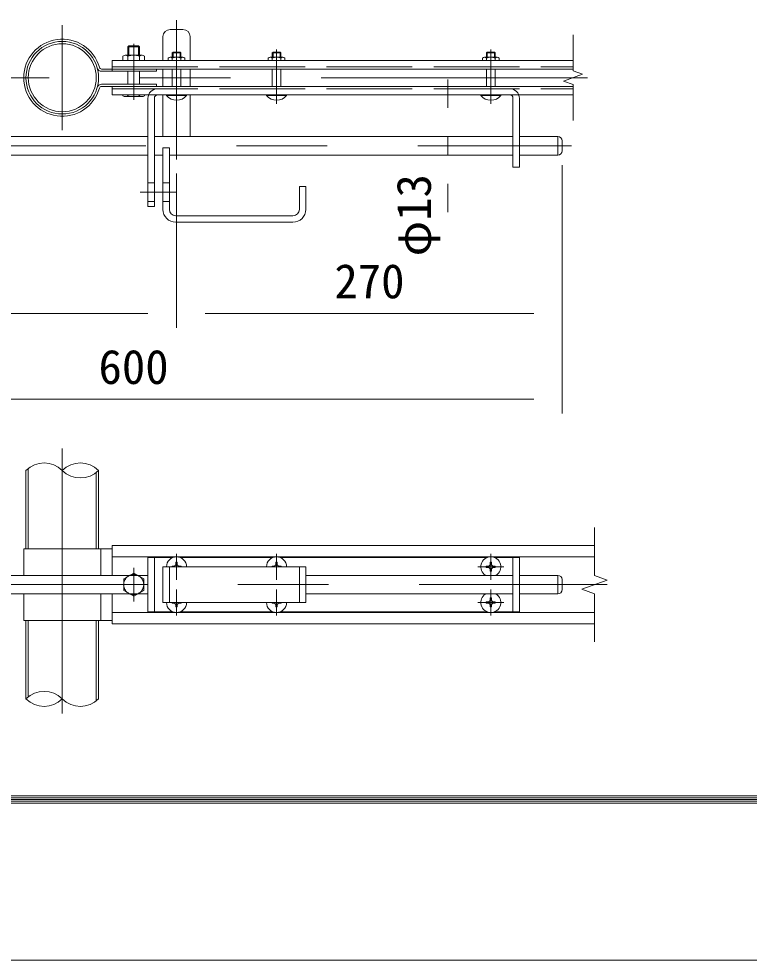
# Model space of a CAD drawing. Units: millimetres, scale not verified, with parts at other scales. Extents: x -4200 to 4200, y -2970 to 2970.
# Drawn here: x -1393 to -371, y -2970 to -1652 of the extents above; entities that cross this region are included whole.
import ezdxf
from ezdxf.enums import TextEntityAlignment as Align

# ---------------------------------------------------------------- set-up
doc = ezdxf.new("R2010")
doc.units = ezdxf.units.MM
doc.header["$LTSCALE"] = 20
doc.linetypes.add('DASHED', pattern=[7.5, 6, -1.5])
doc.linetypes.add('USER1', pattern=[50.8, 31.75, -6.35, 6.35, -6.35])
for name, color, linetype, lineweight in [('0-2_D-BMK', 2, 'USER1', 13), ('0-3_D-STR1', 1, 'Continuous', 18), ('0-6_D-STR3', 3, 'Continuous', 13), ('0-8_D-STR-DIM', 7, 'Continuous', 9), ('0-B_D-TTL', 7, 'Continuous', 9)]:
    doc.layers.add(name, color=color, linetype=linetype, lineweight=lineweight)
doc.styles.add('ＭＳ ゴシック', font='')
doc.styles.get('ＭＳ ゴシック').set_extended_font_data('MS Gothic')

msp = doc.modelspace()

# ---------------------------------------------------------------- linework, layer by layer
at = {"layer": '0-2_D-BMK'}
for p, q in [((-1332.55, -1660.42), (-1332.55, -1807.65)), ((-1172.55, -1653.4), (-1172.55, -1848.43)), ((-1232.55, -1686.51), (-1232.55, -1765.21)), ((-1032.55, -1694.67), (-1032.55, -1770.78)), ((-732.55, -1694.67), (-732.55, -1770.78)), ((-1985.85, -1734.04), (-597.36, -1734.04)), ((-1850.61, -1829.44), (-619.46, -1829.44)), ((-1223.41, -1894.44), (-1173.12, -1894.44)), ((-1332.55, -2253.45), (-1332.55, -2624.62)), ((-1172.55, -2437.25), (-1172.55, -2400.99)), ((-1032.55, -2437.25), (-1032.55, -2400.99)), ((-732.55, -2437.17), (-732.55, -2400.91)), ((-1232.55, -2420.46), (-1232.55, -2467.61)), ((-750.77, -2419.04), (-714.51, -2419.04)), ((-1848.79, -2444.04), (-569.89, -2444.04)), ((-1172.55, -2487.25), (-1172.55, -2450.99)), ((-1032.55, -2487.25), (-1032.55, -2450.99)), ((-732.55, -2487.17), (-732.55, -2450.91)), ((-750.77, -2469.04), (-714.51, -2469.04))]:
    msp.add_line(p, q, dxfattribs=at)
at = {"layer": '0-3_D-STR1'}
for p, q in [((-1383.35, -2284.04), (-1383.35, -2394.04)), ((-1281.75, -2284.04), (-1281.75, -2394.04)), ((-1383.35, -2494.04), (-1383.35, -2604.04)), ((-1383.35, -2494.04), (-1383.35, -2604.04)), ((-1281.75, -2494.04), (-1281.75, -2604.04))]:
    msp.add_line(p, q, dxfattribs=at)
at = {"layer": '0-3_D-STR1', "linetype": 'DASHED'}
for p, q in [((-1380.15, -2281.21), (-1380.15, -2394.04)), ((-1284.95, -2286.86), (-1284.95, -2394.04)), ((-1380.15, -2494.04), (-1380.15, -2601.21)), ((-1284.95, -2494.04), (-1284.95, -2606.86))]:
    msp.add_line(p, q, dxfattribs=at)
at = {"layer": '0-3_D-STR1'}
for radius in [50.8, 47.6]:
    msp.add_circle((-1332.55, -1734.04), radius, dxfattribs=at)
at = {"layer": '0-6_D-STR3'}
for p, q in [((-1181.55, -1666.44), (-1163.55, -1666.44)), ((-1191.55, -1676.44), (-1191.55, -1709.84)), ((-1153.55, -1676.44), (-1153.55, -1709.84)), ((-1239.2, -1689.44), (-1240.55, -1690.79)), ((-1240.55, -1702.44), (-1240.55, -1690.79)), ((-1240.55, -1690.79), (-1224.55, -1690.79)), ((-1239.2, -1689.44), (-1225.91, -1689.44)), ((-1239.2, -1702.44), (-1239.2, -1689.44)), ((-1225.91, -1702.44), (-1225.91, -1689.44)), ((-1224.55, -1690.79), (-1225.91, -1689.44)), ((-1224.55, -1702.44), (-1224.55, -1690.79)), ((-1177.47, -1698.24), (-1178.55, -1699.32)), ((-1178.55, -1705.44), (-1178.55, -1699.32)), ((-1178.55, -1699.32), (-1166.55, -1699.32)), ((-1177.47, -1705.44), (-1177.47, -1698.24)), ((-1177.47, -1698.24), (-1167.63, -1698.24)), ((-1177.47, -1698.24), (-1167.63, -1698.24)), ((-1167.63, -1705.44), (-1167.63, -1698.24)), ((-1167.63, -1698.24), (-1166.55, -1699.32)), ((-1166.55, -1705.44), (-1166.55, -1699.32)), ((-1037.47, -1698.24), (-1038.55, -1699.32)), ((-1038.55, -1699.32), (-1026.55, -1699.32)), ((-1038.55, -1705.44), (-1038.55, -1699.32)), ((-1037.47, -1698.24), (-1027.63, -1698.24)), ((-1037.47, -1705.44), (-1037.47, -1698.24)), ((-1027.63, -1705.44), (-1027.63, -1698.24)), ((-1026.55, -1705.44), (-1026.55, -1699.32)), ((-737.47, -1698.24), (-738.55, -1699.32)), ((-737.47, -1705.44), (-737.47, -1698.24)), ((-737.47, -1698.24), (-727.63, -1698.24)), ((-737.47, -1698.24), (-727.63, -1698.24)), ((-727.63, -1705.44), (-727.63, -1698.24)), ((-727.63, -1698.24), (-726.55, -1699.32)), ((-726.55, -1705.44), (-726.55, -1699.32)), ((-1262.55, -1709.84), (-1262.55, -1725.04)), ((-1262.55, -1709.84), (-617.43, -1709.84)), ((-1247.55, -1704.04), (-1247.55, -1709.84)), ((-1244.39, -1702.44), (-1220.71, -1702.44)), ((-1240.55, -1709.84), (-1240.55, -1704.04)), ((-1224.55, -1709.84), (-1224.55, -1704.04)), ((-1217.55, -1704.04), (-1217.55, -1709.84)), ((-1184.05, -1706.64), (-1184.05, -1709.84)), ((-1178.55, -1709.84), (-1178.55, -1706.64)), ((-1166.55, -1709.84), (-1166.55, -1706.64)), ((-1161.05, -1706.64), (-1161.05, -1709.84)), ((-1044.05, -1706.64), (-1044.05, -1709.84)), ((-1038.55, -1709.84), (-1038.55, -1706.64)), ((-1026.55, -1709.84), (-1026.55, -1706.64)), ((-1021.05, -1706.64), (-1021.05, -1709.84)), ((-744.05, -1706.64), (-744.05, -1709.84)), ((-738.55, -1709.84), (-738.55, -1706.64)), ((-726.55, -1709.84), (-726.55, -1706.64)), ((-721.05, -1706.64), (-721.05, -1709.84)), ((-1277.46, -1721.84), (-617.43, -1721.84)), ((-1277.46, -1725.04), (-1200.55, -1725.04)), ((-1240.55, -1743.04), (-1240.55, -1725.04)), ((-1224.55, -1743.04), (-1224.55, -1725.04)), ((-1200.55, -1721.84), (-1200.55, -1725.04)), ((-1191.55, -1721.84), (-1191.55, -1746.24)), ((-1178.55, -1746.24), (-1178.55, -1721.84)), ((-1166.55, -1746.24), (-1166.55, -1721.84)), ((-1153.55, -1721.84), (-1153.55, -1746.24)), ((-1038.55, -1746.24), (-1038.55, -1721.84)), ((-1026.55, -1746.24), (-1026.55, -1721.84)), ((-738.55, -1746.24), (-738.55, -1721.84)), ((-726.55, -1746.24), (-726.55, -1721.84)), ((-1277.46, -1743.04), (-1200.55, -1743.04)), ((-1277.46, -1746.24), (-617.43, -1746.24)), ((-1262.55, -1746.24), (-1262.55, -1758.24)), ((-1200.55, -1743.04), (-1200.55, -1746.24)), ((-1262.55, -1758.24), (-617.43, -1758.24)), ((-1247.55, -1758.24), (-1247.55, -1759.24)), ((-1220.91, -1760.44), (-1244.11, -1760.44)), ((-1240.55, -1758.24), (-1240.55, -1759.24)), ((-1224.55, -1758.24), (-1224.55, -1759.24)), ((-1217.55, -1758.24), (-1217.55, -1759.24)), ((-1203.55, -1762.74), (-1203.55, -1914.44)), ((-1191.55, -1758.24), (-1191.55, -1816.44)), ((-1186.55, -1758.24), (-1158.55, -1758.24)), ((-1186.55, -1759.06), (-1186.55, -1758.24)), ((-1186.55, -1759.06), (-1158.55, -1759.06)), ((-1158.55, -1759.06), (-1158.55, -1758.24)), ((-1153.55, -1758.24), (-1153.55, -1816.44)), ((-1046.55, -1758.24), (-1018.55, -1758.24)), ((-1046.55, -1759.06), (-1046.55, -1758.24)), ((-1046.55, -1759.06), (-1018.55, -1759.06)), ((-1018.55, -1759.06), (-1018.55, -1758.24)), ((-746.55, -1758.24), (-718.55, -1758.24)), ((-746.55, -1759.06), (-746.55, -1758.24)), ((-746.55, -1759.06), (-718.55, -1759.06)), ((-718.55, -1759.06), (-718.55, -1758.24)), ((-701.55, -1762.74), (-701.55, -1859.44)), ((-692.55, -1762.94), (-692.55, -1859.44)), ((-1574.15, -1816.44), (-1212.55, -1816.44)), ((-1203.55, -1816.44), (-701.55, -1816.44)), ((-692.55, -1816.44), (-638.55, -1816.44)), ((-638.55, -1816.44), (-638.55, -1842.44)), ((-1191.55, -1832.44), (-1191.55, -1918.44)), ((-1191.55, -1832.44), (-1182.55, -1832.44)), ((-1182.55, -1832.44), (-1182.55, -1918.44)), ((-632.55, -1822.44), (-632.55, -1836.44)), ((-1574.15, -1842.44), (-1212.55, -1842.44)), ((-1203.55, -1842.44), (-1191.55, -1842.44)), ((-1182.55, -1842.44), (-701.55, -1842.44)), ((-692.55, -1842.44), (-638.55, -1842.44)), ((-701.55, -1859.44), (-692.55, -1859.44)), ((-1212.55, -1881.44), (-1203.55, -1881.44)), ((-1191.55, -1881.44), (-1182.55, -1881.44)), ((-1000.55, -1886.44), (-1000.55, -1918.44)), ((-1000.55, -1886.44), (-991.55, -1886.44)), ((-991.55, -1886.44), (-991.55, -1918.44)), ((-1212.55, -1907.44), (-1203.55, -1907.44)), ((-1191.55, -1907.44), (-1182.55, -1907.44)), ((-1173.55, -1927.44), (-1009.55, -1927.44)), ((-1173.55, -1936.44), (-1009.55, -1936.44)), ((-1386.55, -2394.04), (-1262.55, -2394.04)), ((-1386.55, -2394.04), (-1386.55, -2431.04)), ((-1278.55, -2394.04), (-1278.55, -2431.04)), ((-1262.55, -2389.04), (-1262.55, -2431.04)), ((-1262.55, -2389.04), (-587.43, -2389.04)), ((-1262.55, -2405.04), (-587.43, -2405.04)), ((-1212.55, -2406.04), (-1212.55, -2482.04)), ((-1212.55, -2406.04), (-1177.75, -2406.04)), ((-1203.55, -2406.04), (-1203.55, -2482.04)), ((-1167.36, -2406.04), (-1037.75, -2406.04)), ((-1027.36, -2406.04), (-737.75, -2406.04)), ((-727.35, -2406.04), (-692.55, -2406.04)), ((-701.55, -2406.04), (-701.55, -2482.04)), ((-692.55, -2406.04), (-692.55, -2482.04)), ((-1191.55, -2419.04), (-1191.55, -2469.04)), ((-1191.55, -2419.04), (-991.55, -2419.04)), ((-1176.26, -2418.2), (-1178.85, -2418.25)), ((-1178.85, -2418.25), (-1178.85, -2419.04)), ((-1173.34, -2412.74), (-1173.39, -2415.33)), ((-1173.34, -2412.74), (-1171.76, -2412.74)), ((-1171.76, -2412.74), (-1171.72, -2415.33)), ((-1036.26, -2418.2), (-1038.85, -2418.25)), ((-1038.85, -2418.25), (-1038.85, -2419.04)), ((-1033.34, -2412.74), (-1033.39, -2415.33)), ((-1033.34, -2412.74), (-1031.76, -2412.74)), ((-1031.76, -2412.74), (-1031.72, -2415.33)), ((-1028.85, -2418.2), (-1026.25, -2418.25)), ((-1026.25, -2418.25), (-1026.25, -2419.04)), ((-991.55, -2419.04), (-991.55, -2469.04)), ((-736.26, -2418.2), (-738.85, -2418.25)), ((-738.85, -2418.25), (-738.85, -2419.04)), ((-733.34, -2412.74), (-733.39, -2415.33)), ((-733.34, -2425.34), (-733.39, -2422.74)), ((-731.76, -2412.74), (-733.34, -2412.74)), ((-731.76, -2425.34), (-733.34, -2425.34)), ((-731.76, -2412.74), (-731.71, -2415.33)), ((-731.76, -2425.34), (-731.71, -2422.74)), ((-728.84, -2418.2), (-726.25, -2418.25)), ((-728.84, -2419.87), (-726.25, -2419.83)), ((-726.25, -2418.25), (-726.25, -2419.04)), ((-726.25, -2419.83), (-726.25, -2419.04)), ((-1468.75, -2431.04), (-1212.55, -2431.04)), ((-991.55, -2431.04), (-701.55, -2431.04)), ((-692.55, -2431.04), (-638.55, -2431.04)), ((-638.55, -2431.04), (-638.55, -2457.04)), ((-632.55, -2437.04), (-632.55, -2451.04)), ((-1468.75, -2457.04), (-1212.55, -2457.04)), ((-1386.55, -2457.04), (-1386.55, -2494.04)), ((-1278.55, -2457.04), (-1278.55, -2494.04)), ((-1262.55, -2457.04), (-1262.55, -2499.04)), ((-991.55, -2457.04), (-701.55, -2457.04)), ((-733.34, -2462.74), (-733.39, -2465.33)), ((-731.76, -2462.74), (-733.34, -2462.74)), ((-731.76, -2462.74), (-731.71, -2465.33)), ((-692.55, -2457.04), (-638.55, -2457.04)), ((-1191.55, -2469.04), (-991.55, -2469.04)), ((-1178.85, -2469.83), (-1178.85, -2469.04)), ((-1176.26, -2469.87), (-1178.85, -2469.83)), ((-1173.34, -2475.34), (-1173.39, -2472.74)), ((-1173.34, -2475.34), (-1171.76, -2475.34)), ((-1171.76, -2475.34), (-1171.72, -2472.74)), ((-1168.85, -2469.87), (-1166.25, -2469.83)), ((-1166.25, -2469.83), (-1166.25, -2469.04)), ((-1038.85, -2469.83), (-1038.85, -2469.04)), ((-1036.26, -2469.87), (-1038.85, -2469.83)), ((-1033.34, -2475.34), (-1033.39, -2472.74)), ((-1033.34, -2475.34), (-1031.76, -2475.34)), ((-1031.76, -2475.34), (-1031.72, -2472.74)), ((-1028.85, -2469.87), (-1026.25, -2469.83)), ((-1026.25, -2469.83), (-1026.25, -2469.04)), ((-736.26, -2468.2), (-738.85, -2468.25)), ((-738.85, -2468.25), (-738.85, -2469.04)), ((-733.34, -2475.34), (-733.39, -2472.74)), ((-731.76, -2475.34), (-733.34, -2475.34)), ((-731.76, -2475.34), (-731.71, -2472.74)), ((-728.84, -2468.2), (-726.25, -2468.25)), ((-728.84, -2469.87), (-726.25, -2469.83)), ((-726.25, -2468.25), (-726.25, -2469.04)), ((-726.25, -2469.83), (-726.25, -2469.04)), ((-1262.55, -2483.04), (-587.43, -2483.04)), ((-1212.55, -2482.04), (-1177.75, -2482.04)), ((-1167.36, -2482.04), (-1037.75, -2482.04)), ((-1027.36, -2482.04), (-737.75, -2482.04)), ((-727.35, -2482.04), (-692.55, -2482.04)), ((-1386.55, -2494.04), (-1262.55, -2494.04)), ((-1262.55, -2499.04), (-587.43, -2499.04))]:
    msp.add_line(p, q, dxfattribs=at)
at = {"layer": '0-6_D-STR3', "linetype": 'DASHED'}
for p, q in [((-1181.34, -1705.44), (-1163.62, -1705.44)), ((-1041.34, -1705.44), (-1023.62, -1705.44)), ((-741.34, -1705.44), (-723.62, -1705.44)), ((-1262.55, -1718.64), (-617.43, -1718.64)), ((-1262.55, -1749.44), (-617.43, -1749.44)), ((-1182.55, -2419.04), (-1182.55, -2469.04)), ((-1000.55, -2419.04), (-1000.55, -2469.04))]:
    msp.add_line(p, q, dxfattribs=at)
at = {"layer": '0-6_D-STR3'}
for points in [[(-1037.47, -1698.24), (-1027.63, -1698.24), (-1026.55, -1699.32)], [(-738.55, -1705.44), (-738.55, -1699.32), (-726.55, -1699.32)], [(-1212.55, -1762.94), (-1212.55, -1914.44), (-1203.55, -1914.44)], [(-1168.85, -2418.2), (-1166.25, -2418.25), (-1166.25, -2419.04)], [(-736.26, -2419.87), (-738.85, -2419.83), (-738.85, -2419.04)], [(-736.26, -2469.87), (-738.85, -2469.83), (-738.85, -2469.04)]]:
    msp.add_lwpolyline(points, dxfattribs=at)
at = {"layer": '0-6_D-STR3', "color": 4, "linetype": 'DASHED'}
msp.add_lwpolyline([(-1232.55, -2427.84), (-1246.58, -2435.94), (-1246.58, -2452.14), (-1232.55, -2460.24), (-1218.52, -2452.14), (-1218.52, -2435.94)], close=True, dxfattribs=at)
at = {"layer": '0-6_D-STR3', "color": 4, "linetype": 'DASHED', "lineweight": 9}
msp.add_circle((-1232.55, -2444.04), 14.07, dxfattribs=at)
at = {"layer": '0-6_D-STR3'}
for centre, radius, start, end in [((-1181.55, -1676.44), 10, 90, 180), ((-1163.55, -1676.44), 10, 0, 90), ((-1332.55, -1734.04), 54, 15.6185, 344.3815), ((-1244.05, -1707.03), 4.6, 40.52088, 139.47912), ((-1232.55, -1723.24), 20.8, 67.38014, 112.61986), ((-1221.05, -1707.03), 4.6, 40.52088, 139.47912), ((-1181.3, -1709.19), 3.75, 42.84372, 137.15628), ((-1172.55, -1721.04), 15.6, 67.38014, 112.61986), ((-1163.8, -1709.17), 3.74, 42.69541, 137.30459), ((-1041.3, -1709.19), 3.75, 42.84372, 137.15628), ((-1032.55, -1721.04), 15.6, 67.38014, 112.61986), ((-1023.8, -1709.17), 3.74, 42.69541, 137.30459), ((-741.3, -1709.19), 3.75, 42.84372, 137.15628), ((-732.55, -1721.04), 15.6, 67.38014, 112.61986), ((-723.8, -1709.17), 3.74, 42.69541, 137.30459), ((-1277.46, -1718.64), 6.4, 195.6185, 270), ((-1277.46, -1718.64), 3.2, 195.6185, 270), ((-1277.46, -1749.44), 6.4, 90, 164.3815), ((-1277.46, -1749.44), 3.2, 90, 164.3815), ((-1199.05, -1762.94), 13.5, 90, 180), ((-706.05, -1762.94), 13.5, 0, 90), ((-1244.05, -1754.73), 5.7, 232.14171, 307.85829), ((-1232.55, -1733.17), 27.27, 252.93847, 287.06153), ((-1221.05, -1754.74), 5.7, 232.09851, 307.90149), ((-1199.05, -1762.74), 4.5, 90, 180), ((-1172.55, -1747.44), 18.2, 219.71514, 320.28486), ((-1032.55, -1747.44), 18.2, 219.71514, 320.28486), ((-732.55, -1747.44), 18.2, 219.71514, 320.28486), ((-706.05, -1762.74), 4.5, 0, 90), ((-638.55, -1822.44), 6, 0, 90), ((-638.55, -1836.44), 6, 270, 0), ((-1173.55, -1918.44), 18, 180, 270), ((-1173.55, -1918.44), 9, 180, 270), ((-1009.55, -1918.44), 9, 270, 0), ((-1009.55, -1918.44), 18, 270, 0), ((-1172.55, -2419.04), 14, 0, 180), ((-1032.55, -2419.04), 14, 0, 180), ((-732.55, -2419.04), 14, 301.00272, 238.99728), ((-1176.36, -2415.23), 2.98, 270, 0), ((-1168.74, -2415.23), 2.98, 180, 270), ((-1036.36, -2415.23), 2.98, 270, 0), ((-1028.74, -2415.23), 2.98, 180, 270), ((-736.36, -2415.23), 2.98, 270, 0), ((-736.36, -2422.85), 2.98, 0, 90), ((-728.74, -2415.23), 2.98, 180, 270), ((-728.74, -2422.85), 2.98, 90, 180), ((-638.55, -2437.04), 6, 0, 90), ((-638.55, -2451.04), 6, 270, 0), ((-732.55, -2469.04), 14, 121.00272, 58.99728), ((-736.36, -2465.23), 2.98, 270, 0), ((-728.74, -2465.23), 2.98, 180, 270), ((-1172.55, -2469.04), 14, 180, 0), ((-1176.36, -2472.85), 2.98, 0, 90), ((-1168.74, -2472.85), 2.98, 90, 180), ((-1032.55, -2469.04), 14, 180, 0), ((-1036.36, -2472.85), 2.98, 0, 90), ((-1028.74, -2472.85), 2.98, 90, 180), ((-736.36, -2472.85), 2.98, 0, 90), ((-728.74, -2472.85), 2.98, 90, 180)]:
    msp.add_arc(centre, radius, start, end, dxfattribs=at)
at = {"layer": '0-8_D-STR-DIM'}
for p, q in [((-617.43, -1724.42), (-617.43, -1674.04)), ((-604.22, -1729.23), (-617.43, -1724.42)), ((-792.52, -1776.44), (-792.52, -1736.44)), ((-630.65, -1738.84), (-604.22, -1729.23)), ((-617.43, -1743.65), (-630.65, -1738.84)), ((-617.43, -1794.04), (-617.43, -1743.65)), ((-792.52, -1842.44), (-792.52, -1816.44)), ((-632.55, -1856.44), (-632.55, -2084.18)), ((-632.55, -1856.44), (-632.55, -2204.18)), ((-1172.55, -1868.43), (-1172.55, -2084.18)), ((-1172.55, -1868.43), (-1172.55, -2084.18)), ((-792.52, -1882.44), (-792.52, -1922.44)), ((-1792.55, -2064.18), (-1212.55, -2064.18)), ((-1132.55, -2064.18), (-672.55, -2064.18)), ((-1792.55, -2184.18), (-672.55, -2184.18)), ((-587.43, -2431.21), (-587.43, -2364.04)), ((-605.05, -2450.45), (-569.82, -2437.62)), ((-569.82, -2437.62), (-587.43, -2431.21)), ((-587.43, -2456.86), (-605.05, -2450.45)), ((-587.43, -2524.04), (-587.43, -2456.86))]:
    msp.add_line(p, q, dxfattribs=at)
for centre, start, end in [((-1357.95, -2309.6), 45.18146, 134.81854), ((-1307.15, -2309.6), 45.18146, 134.81854), ((-1307.15, -2258.47), 225.18146, 314.81854), ((-1357.95, -2629.6), 45.18146, 134.81854), ((-1357.95, -2578.47), 225.18146, 314.81854), ((-1307.15, -2578.47), 225.18146, 314.81854)]:
    msp.add_arc(centre, 36.03, start, end, dxfattribs=at)
at = {"layer": '0-B_D-TTL', "color": 2, "lineweight": 18}
msp.add_lwpolyline([(-4200, 2970), (4200, 2970), (4200, -2970), (-4200, -2970)], close=True, dxfattribs=at)
at = {"layer": '0-B_D-TTL'}
for points in [[(-3930, 2750), (3930, 2750), (3930, -2750), (-3930, -2750)], [(-3927.5, 2747.5), (3927.5, 2747.5), (3927.5, -2747.5), (-3927.5, -2747.5)], [(-3925, 2745), (3925, 2745), (3925, -2745), (-3925, -2745)], [(-3922.5, 2742.5), (3922.5, 2742.5), (3922.5, -2742.5), (-3922.5, -2742.5)], [(-3920, 2740), (3920, 2740), (3920, -2740), (-3920, -2740)]]:
    msp.add_lwpolyline(points, close=True, dxfattribs=at)

# ---------------------------------------------------------------- texts
at = {"layer": '0-8_D-STR-DIM', "style": 'ＭＳ ゴシック'}
msp.add_text('φ13', height=48.09, rotation=90, dxfattribs=at).set_placement((-801.96, -1984.22), align=Align.BOTTOM_LEFT)
for s, p in [('270', (-951.55, -2057.43)), ('600', (-1281.8, -2177.43))]:
    msp.add_text(s, height=48.09, dxfattribs=at).set_placement(p, align=Align.BOTTOM_LEFT)

doc.saveas('drawing.dxf')
